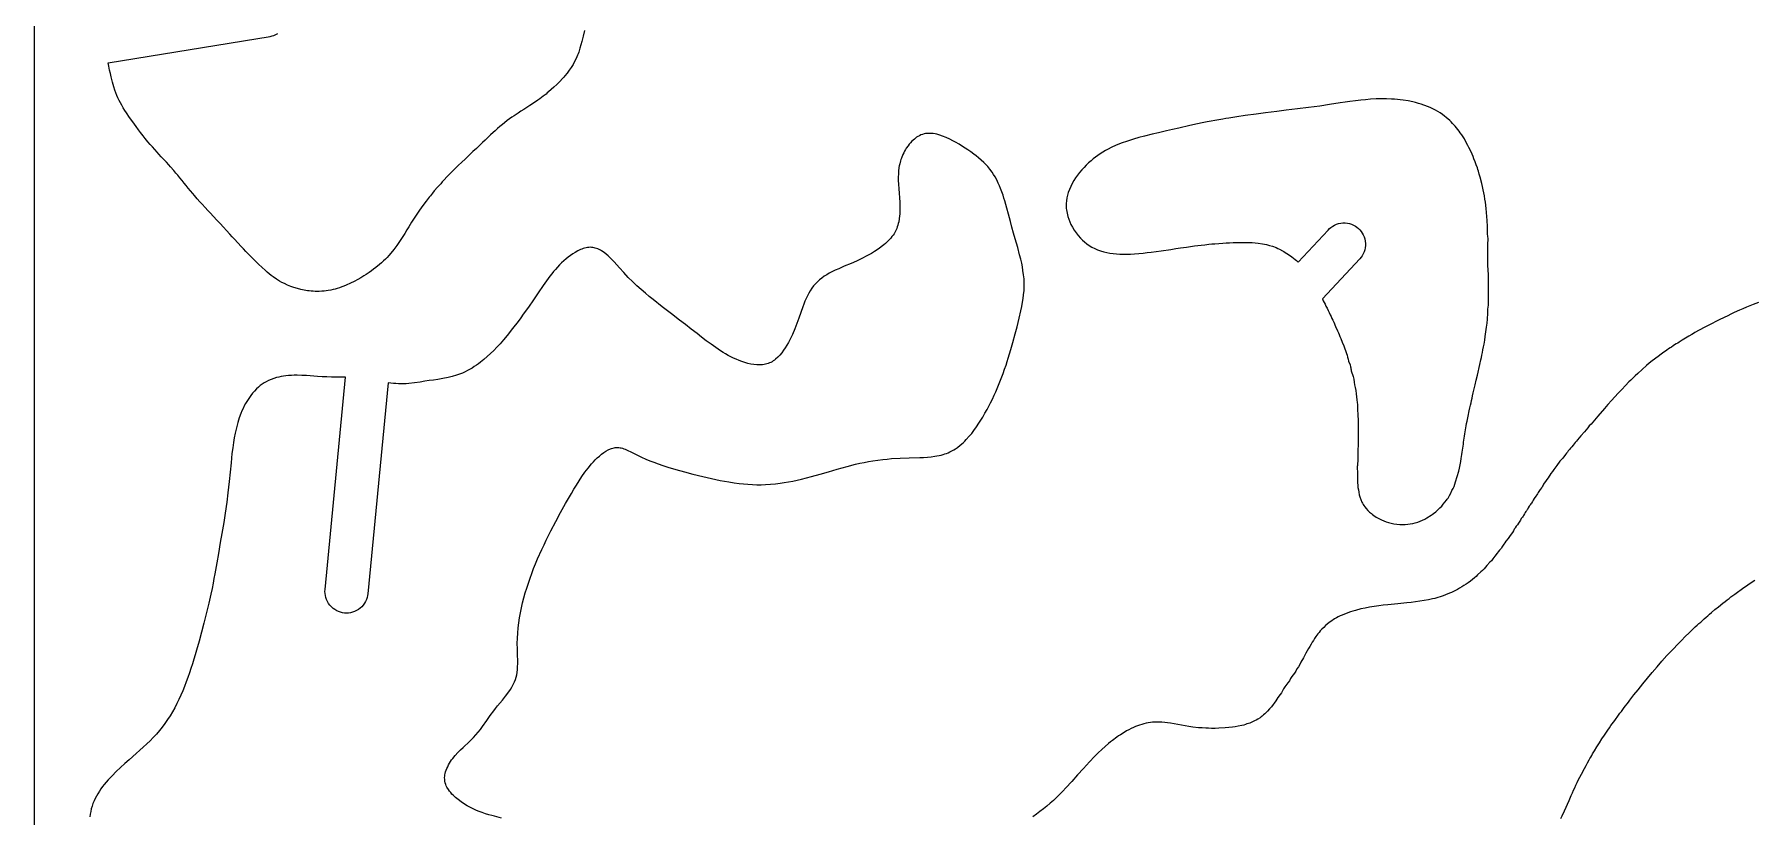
# Model space of a CAD drawing. Extents: x 0 to 1525, y 0 to 1525.
# Drawn here: x 0 to 393.9, y 825.1 to 1004.3 of the extents above; entities that cross this region are included whole.
import ezdxf

# ---------------------------------------------------------------- set-up
doc = ezdxf.new("R2010")
doc.units = 0
doc.header["$MEASUREMENT"] = 0

msp = doc.modelspace()

# ---------------------------------------------------------------- linework, layer by layer
for points in [[(0, 0), (0, 1525), (1525, 1525), (1525, 0), (0, 0)], [(294.93, 943.69), (295.13, 943.28), (295.35, 942.88), (295.56, 942.47), (295.75, 942.06), (295.99, 941.56), (296.24, 941.06), (296.49, 940.57), (296.72, 940.06), (296.91, 939.65), (297.12, 939.23), (297.33, 938.82), (297.52, 938.41), (297.96, 937.39), (298.42, 936.39), (298.6, 935.96), (298.77, 935.53), (298.94, 935.1), (299.12, 934.67), (299.48, 933.82), (299.8, 932.95), (300.43, 931.22), (300.57, 930.79), (300.69, 930.34), (300.8, 929.9), (300.93, 929.46), (301.26, 928.59), (301.4, 928.15), (301.45, 927.93), (301.47, 927.69), (301.5, 927.47), (301.55, 927.24), (301.67, 926.8), (301.82, 926.36), (301.95, 925.91), (302.09, 925.29), (302.2, 924.66), (302.31, 924.04), (302.44, 923.41), (302.57, 922.7), (302.66, 921.98), (302.73, 921.27), (302.82, 920.55), (302.88, 920.01), (302.93, 919.48), (302.99, 918.4), (303.07, 917.14), (303.13, 915.87), (303.14, 915.42), (303.14, 914.96), (303.13, 914.05), (303.14, 913.14), (303.14, 912.22), (303.13, 911.29), (303.13, 910.83), (303.14, 910.36), (303.15, 910.13), (303.13, 909.89), (303.08, 909.43), (303.03, 908.96), (303.02, 908.73), (303.03, 908.49), (303.04, 908.11), (303.04, 907.74), (303.03, 907.36), (303.04, 906.98), (303.05, 906.74), (303.03, 906.5), (302.99, 906.02), (302.94, 905.54), (302.92, 905.3), (302.92, 905.06), (302.94, 903.9), (302.93, 902.74), (302.93, 902.17), (302.96, 901.6), (303.01, 901.04), (303.08, 900.48), (303.16, 899.94), (303.26, 899.4), (303.38, 898.86), (303.53, 898.33), (303.73, 897.74), (303.98, 897.17), (304.13, 896.89), (304.28, 896.62), (304.45, 896.36), (304.64, 896.11), (304.98, 895.68), (305.35, 895.27), (305.73, 894.88), (306.14, 894.51), (306.4, 894.3), (306.67, 894.11), (307.24, 893.74), (307.84, 893.41), (308.44, 893.1), (308.97, 892.86), (309.52, 892.65), (310.07, 892.47), (310.64, 892.32), (311.3, 892.17), (311.97, 892.08), (312.65, 892.02), (313.33, 892), (313.91, 892.02), (314.49, 892.07), (315.06, 892.16), (315.64, 892.27), (316.2, 892.41), (316.75, 892.59), (317.29, 892.79), (317.83, 893.02), (318.35, 893.27), (318.85, 893.55), (319.83, 894.16), (320.1, 894.34), (320.37, 894.53), (320.88, 894.95), (321.36, 895.39), (321.84, 895.85), (322.24, 896.26), (322.6, 896.69), (323.32, 897.58), (323.51, 897.83), (323.69, 898.09), (324.02, 898.64), (324.32, 899.21), (324.6, 899.78), (324.84, 900.26), (325.07, 900.75), (325.27, 901.25), (325.44, 901.77), (326.14, 904.24), (326.33, 904.97), (326.48, 905.69), (326.6, 906.43), (326.71, 907.17), (326.78, 907.63), (326.87, 908.09), (326.95, 908.56), (327.01, 909.02), (327.07, 909.49), (327.13, 909.96), (327.2, 910.42), (327.25, 910.89), (327.31, 911.36), (327.4, 911.83), (327.49, 912.29), (327.56, 912.76), (327.62, 913.22), (327.7, 913.68), (327.87, 914.61), (327.96, 915.16), (328.07, 915.71), (328.3, 916.82), (328.55, 918.09), (328.69, 918.73), (328.84, 919.36), (328.96, 919.9), (329.07, 920.45), (329.19, 920.99), (329.32, 921.54), (329.48, 922.16), (329.62, 922.79), (329.76, 923.42), (329.91, 924.05), (330.16, 925.12), (330.41, 926.2), (331, 928.69), (331.22, 929.75), (331.33, 930.29), (331.45, 930.82), (331.59, 931.44), (331.7, 932.07), (331.81, 932.7), (331.94, 933.32), (332.02, 933.77), (332.09, 934.22), (332.21, 935.12), (332.36, 936.19), (332.51, 937.26), (332.58, 937.72), (332.62, 938.17), (332.7, 939.07), (332.74, 939.53), (332.8, 939.97), (332.83, 940.43), (332.83, 940.88), (332.83, 941.11), (332.84, 941.34), (332.88, 941.79), (332.93, 942.24), (332.95, 942.47), (332.94, 942.7), (332.93, 943.16), (332.93, 943.62), (332.94, 944.53), (332.94, 946.74), (332.93, 947.85), (332.93, 948.4), (332.94, 948.95), (332.95, 949.23), (332.94, 949.51), (332.9, 950.06), (332.85, 950.62), (332.83, 951.17), (332.83, 953.39), (332.84, 954.68), (332.83, 955.97), (332.83, 956.52), (332.85, 957.08), (332.85, 957.63), (332.83, 957.9), (332.8, 958.18), (332.76, 958.49), (332.74, 958.82), (332.74, 959.47), (332.74, 960.11), (332.73, 960.44), (332.7, 960.76), (332.66, 961.21), (332.63, 961.67), (332.58, 962.59), (332.51, 963.49), (332.43, 964.4), (332.25, 965.85), (332.14, 966.57), (332.02, 967.29), (331.75, 968.72), (331.61, 969.44), (331.43, 970.15), (331.04, 971.57), (330.83, 972.28), (330.64, 972.99), (330.54, 973.36), (330.42, 973.71), (330.17, 974.42), (329.9, 975.11), (329.64, 975.81), (329.43, 976.34), (329.21, 976.86), (328.74, 977.89), (328.49, 978.39), (328.23, 978.89), (327.71, 979.88), (327.44, 980.37), (327.16, 980.85), (326.85, 981.32), (326.51, 981.76), (326.22, 982.14), (325.94, 982.52), (325.66, 982.9), (325.35, 983.26), (324.75, 983.91), (324.44, 984.24), (324.12, 984.55), (323.3, 985.27), (322.87, 985.61), (322.44, 985.95), (321.91, 986.3), (321.36, 986.63), (320.8, 986.94), (320.23, 987.23), (319.72, 987.48), (319.2, 987.7), (318.14, 988.1), (317.52, 988.31), (316.9, 988.5), (316.27, 988.67), (315.63, 988.82), (314.54, 989.05), (313.43, 989.23), (312.76, 989.32), (312.09, 989.39), (311.41, 989.45), (310.73, 989.49), (309.64, 989.53), (308.53, 989.54), (307.23, 989.51), (305.93, 989.44), (304.83, 989.35), (303.73, 989.23), (302.48, 989.08), (301.23, 988.92), (300.13, 988.76), (299.03, 988.59), (296.53, 988.22), (294.33, 987.9), (291.74, 987.56), (289.24, 987.24), (286.64, 986.91), (284.53, 986.66), (281.93, 986.33), (279.73, 986.05), (277.23, 985.71), (275.34, 985.43), (273.54, 985.15), (272.83, 985.04), (272.13, 984.92), (271.23, 984.76), (270.33, 984.6), (269.43, 984.44), (268.53, 984.27), (267.43, 984.04), (266.34, 983.81), (264.54, 983.43), (262.04, 982.85), (260.63, 982.53), (259.23, 982.2), (258.33, 981.99), (257.43, 981.77), (255.94, 981.42), (254.17, 980.99), (252.92, 980.67), (251.68, 980.32), (250.27, 979.88), (248.88, 979.39), (248.29, 979.16), (247.7, 978.92), (246.54, 978.38), (245.89, 978.05), (245.25, 977.69), (244.62, 977.32), (244.01, 976.92), (243.47, 976.56), (242.96, 976.18), (242.45, 975.78), (241.95, 975.37), (241.4, 974.87), (240.86, 974.36), (240.34, 973.82), (239.83, 973.26), (239.34, 972.68), (238.87, 972.07), (238.43, 971.45), (238.02, 970.8), (237.65, 970.15), (237.31, 969.48), (237.01, 968.79), (236.75, 968.08), (236.57, 967.46), (236.43, 966.84), (236.32, 966.2), (236.27, 965.56), (236.26, 965.19), (236.26, 964.82), (236.29, 964.45), (236.32, 964.08), (236.38, 963.71), (236.45, 963.34), (236.63, 962.62), (236.83, 961.98), (237.07, 961.36), (237.35, 960.75), (237.67, 960.15), (238.07, 959.49), (238.51, 958.85), (238.99, 958.24), (239.51, 957.66), (239.98, 957.19), (240.47, 956.75), (240.98, 956.33), (241.53, 955.95), (242.15, 955.58), (242.79, 955.24), (243.46, 954.94), (244.14, 954.69), (244.85, 954.48), (245.56, 954.31), (246.28, 954.18), (247, 954.08), (247.75, 954.01), (248.51, 953.96), (249.26, 953.94), (250.01, 953.94), (250.97, 953.98), (251.92, 954.03), (252.89, 954.12), (253.86, 954.22), (254.8, 954.33), (255.74, 954.45), (258.03, 954.76), (260.23, 955.06), (261.33, 955.22), (262.43, 955.39), (263.13, 955.48), (263.84, 955.58), (264.74, 955.7), (265.64, 955.83), (266.38, 955.93), (267.13, 956.01), (268.03, 956.13), (268.93, 956.22), (269.63, 956.29), (270.33, 956.36), (272.13, 956.5), (272.88, 956.55), (273.63, 956.59), (274.53, 956.63), (275.43, 956.65), (276.18, 956.66), (276.93, 956.66), (277.89, 956.64), (278.83, 956.6), (279.54, 956.54), (280.24, 956.47), (281.19, 956.33), (282.13, 956.15), (282.84, 955.98), (283.53, 955.76), (284.35, 955.45), (284.75, 955.27), (285.14, 955.07), (285.8, 954.74), (286.12, 954.56), (286.44, 954.37), (287.19, 953.85), (287.94, 953.32), (288.67, 952.76), (289.02, 952.47), (289.37, 952.16), (296.23, 959.49), (296.55, 959.81), (296.89, 960.1), (297.29, 960.37), (297.7, 960.61), (298.16, 960.8), (298.63, 960.95), (299.13, 961.06), (299.64, 961.11), (300.14, 961.11), (300.65, 961.05), (301.14, 960.95), (301.61, 960.8), (302.05, 960.61), (302.47, 960.38), (302.84, 960.13), (303.19, 959.84), (303.5, 959.53), (303.79, 959.18), (304.07, 958.79), (304.3, 958.37), (304.49, 957.91), (304.64, 957.44), (304.75, 956.94), (304.8, 956.44), (304.8, 955.93), (304.75, 955.43), (304.64, 954.94), (304.49, 954.47), (304.3, 954.03), (304.07, 953.61), (303.82, 953.24), (303.53, 952.89), (294.93, 943.69)]]:
    msp.add_lwpolyline(points, close=True)
for points in [[(125.99, 1005.18), (125.68, 1003.93), (125.37, 1002.69), (125.15, 1001.92), (124.93, 1001.16), (124.64, 1000.26), (124.5, 999.89), (124.36, 999.52), (124.22, 999.16), (124.06, 998.8), (123.71, 998.09), (123.34, 997.41), (122.92, 996.74), (122.47, 996.09), (121.99, 995.46), (121.48, 994.84), (121.22, 994.54), (120.96, 994.24), (120.3, 993.54), (119.62, 992.86), (118.94, 992.2), (118.35, 991.66), (117.75, 991.14), (117.45, 990.89), (117.15, 990.64), (116.53, 990.15), (115.77, 989.57), (115.27, 989.21), (114.94, 988.98), (114.61, 988.76), (114.09, 988.41), (113.42, 987.98), (112.75, 987.55), (112.08, 987.13), (111.42, 986.71), (110.75, 986.28), (109.83, 985.67), (109.31, 985.31), (108.8, 984.94), (108.29, 984.56), (107.65, 984.07), (107.16, 983.68), (106.55, 983.17), (106.07, 982.76), (105.49, 982.24), (105.02, 981.81), (104.44, 981.27), (103.75, 980.61), (103.19, 980.06), (102.62, 979.51), (101.93, 978.86), (101.24, 978.2), (100.43, 977.45), (99.51, 976.59), (98.69, 975.83), (97.77, 974.97), (97.09, 974.31), (96.3, 973.54), (95.63, 972.87), (95.07, 972.3), (94.53, 971.73), (93.77, 970.92), (93.4, 970.51), (93.03, 970.1), (92.29, 969.27), (91.57, 968.43), (91.17, 967.94), (90.92, 967.64), (90.68, 967.33), (90.43, 967.02), (90.18, 966.71), (89.69, 966.08), (88.93, 965.07), (88.19, 964.04), (87.57, 963.13), (86.96, 962.2), (86.37, 961.27), (85.72, 960.19), (85.31, 959.51), (84.81, 958.7), (84.22, 957.76), (83.59, 956.83), (82.96, 955.92), (82.29, 955.03), (81.59, 954.17), (81.18, 953.69), (80.75, 953.22), (80.37, 952.82), (79.97, 952.44), (79.51, 952), (79.04, 951.58), (78.18, 950.88), (77.68, 950.49), (77.16, 950.12), (76.64, 949.76), (75.98, 949.32), (75.44, 948.98), (74.77, 948.57), (74.08, 948.18), (73.24, 947.73), (72.4, 947.31), (71.39, 946.85), (70.87, 946.64), (70.36, 946.45), (69.83, 946.27), (69.3, 946.1), (68.85, 945.97), (68.39, 945.85), (67.84, 945.73), (67.29, 945.62), (66.83, 945.56), (66.35, 945.5), (65.8, 945.46), (65.24, 945.43), (64.77, 945.43), (64.29, 945.44), (63.82, 945.46), (63.35, 945.5), (62.95, 945.53), (62.56, 945.58), (61.76, 945.71), (60.99, 945.87), (60.21, 946.07), (59.44, 946.3), (58.7, 946.56), (57.96, 946.86), (57.24, 947.2), (56.67, 947.49), (56.12, 947.8), (55.45, 948.21), (54.67, 948.75), (54.23, 949.09), (53.79, 949.43), (53.3, 949.84), (52.82, 950.26), (52.12, 950.9), (51.31, 951.66), (50.75, 952.21), (50.08, 952.88), (49.64, 953.33), (49.08, 953.9), (48.42, 954.59), (47.89, 955.16), (47.35, 955.74), (46.6, 956.55), (45.84, 957.37), (45.31, 957.95), (44.78, 958.53), (44.02, 959.35), (43.27, 960.16), (42.52, 960.97), (41.77, 961.78), (41.01, 962.59), (40.26, 963.4), (39.72, 963.98), (39.07, 964.68), (38.43, 965.38), (37.9, 965.97), (37.28, 966.67), (36.65, 967.39), (36.24, 967.87), (35.73, 968.47), (35.23, 969.08), (34.72, 969.7), (34.32, 970.19), (33.82, 970.8), (33.32, 971.41), (32.82, 972.02), (32.4, 972.5), (31.89, 973.1), (31.16, 973.94), (30.75, 974.41), (30.22, 975), (29.48, 975.82), (29.05, 976.29), (28.52, 976.87), (28.09, 977.34), (27.55, 977.93), (27.02, 978.52), (26.51, 979.11), (25.99, 979.71), (25.39, 980.44), (24.9, 981.06), (24.32, 981.81), (23.85, 982.44), (23.28, 983.21), (22.54, 984.24), (21.81, 985.27), (21.09, 986.32), (20.74, 986.85), (20.32, 987.52), (20, 988.06), (19.7, 988.61), (19.41, 989.18), (19.14, 989.75), (18.89, 990.33), (18.66, 990.92), (18.44, 991.52), (18.2, 992.27), (18.03, 992.8), (17.88, 993.34), (17.72, 993.95), (17.57, 994.57), (17.39, 995.34), (17.23, 996.12), (17.13, 996.59), (17.04, 997.05), (16.9, 997.82), (16.9, 997.82), (53.99, 1003.85), (54.43, 1003.94), (54.86, 1004.07), (55.3, 1004.25), (55.72, 1004.48)], [(106.99, 824.78), (105.37, 825.17), (104.73, 825.34), (104.09, 825.52), (103.29, 825.77), (102.5, 826.04), (101.86, 826.28), (101.24, 826.53), (100.46, 826.89), (99.69, 827.27), (99.08, 827.61), (98.48, 827.97), (97.74, 828.47), (97.01, 829), (96.46, 829.47), (95.93, 829.96), (95.62, 830.28), (95.33, 830.6), (95.05, 830.94), (94.8, 831.3), (94.47, 831.87), (94.32, 832.17), (94.19, 832.47), (94.08, 832.85), (94, 833.24), (93.95, 833.63), (93.94, 834.03), (93.96, 834.36), (94.01, 834.69), (94.07, 835.01), (94.16, 835.33), (94.29, 835.75), (94.45, 836.15), (94.63, 836.54), (94.83, 836.93), (95.05, 837.32), (95.29, 837.7), (95.54, 838.08), (95.81, 838.44), (96.36, 839.12), (96.95, 839.77), (97.54, 840.37), (98.15, 840.95), (99.62, 842.3), (100.09, 842.75), (100.56, 843.22), (101.1, 843.83), (101.63, 844.45), (102.15, 845.1), (102.64, 845.77), (103.61, 847.14), (104.39, 848.26), (105.19, 849.36), (105.62, 849.91), (106.05, 850.45), (107.16, 851.79), (107.91, 852.72), (108.63, 853.68), (109, 854.23), (109.34, 854.79), (109.66, 855.36), (109.94, 855.96), (110.14, 856.49), (110.3, 857.03), (110.43, 857.58), (110.53, 858.14), (110.61, 858.81), (110.65, 859.47), (110.67, 860.14), (110.67, 860.81), (110.64, 862.19), (110.59, 863.57), (110.58, 864.77), (110.6, 865.97), (110.67, 867.15), (110.77, 868.32), (110.91, 869.48), (111.09, 870.64), (111.3, 871.79), (111.53, 872.93), (111.79, 874.08), (112.08, 875.21), (112.4, 876.35), (112.74, 877.47), (113.11, 878.6), (113.49, 879.71), (113.9, 880.83), (114.32, 881.93), (114.77, 883.04), (115.23, 884.13), (116.19, 886.31), (116.7, 887.39), (117.22, 888.46), (118.28, 890.59), (119.38, 892.69), (120.5, 894.76), (121.64, 896.8), (122.95, 899.1), (123.52, 900.09), (124.1, 901.07), (124.72, 902.06), (125.35, 903.02), (126.04, 903.99), (126.77, 904.93), (127.58, 905.9), (128, 906.36), (128.43, 906.82), (128.89, 907.27), (129.36, 907.7), (129.85, 908.11), (130.36, 908.5), (130.85, 908.83), (131.37, 909.11), (131.9, 909.36), (132.18, 909.46), (132.46, 909.54), (132.73, 909.6), (133, 909.65), (133.28, 909.67), (133.55, 909.67), (133.83, 909.66), (134.1, 909.62), (134.37, 909.57), (134.63, 909.5), (134.96, 909.39), (135.29, 909.27), (135.92, 909), (136.54, 908.69), (137.15, 908.37), (138.09, 907.9), (139.04, 907.44), (139.97, 907.03), (140.92, 906.63), (141.86, 906.27), (142.8, 905.92), (143.91, 905.54), (145.02, 905.18), (146.91, 904.62), (148.84, 904.09), (150.79, 903.58), (153.06, 903.01), (155.04, 902.55), (156.04, 902.33), (157.04, 902.13), (159.04, 901.77), (160.21, 901.59), (161.38, 901.44), (162.39, 901.33), (163.39, 901.24), (164.4, 901.18), (165.4, 901.15), (166.4, 901.15), (167.4, 901.17), (168.57, 901.24), (169.73, 901.35), (170.73, 901.47), (171.71, 901.62), (172.71, 901.8), (173.69, 901.99), (174.68, 902.2), (175.66, 902.43), (176.81, 902.72), (177.96, 903.02), (179.91, 903.56), (181.87, 904.13), (183.82, 904.69), (184.95, 905.01), (186.09, 905.33), (188.04, 905.82), (189.02, 906.05), (189.99, 906.26), (190.98, 906.45), (191.96, 906.62), (193.12, 906.79), (194.27, 906.93), (195.27, 907.03), (196.26, 907.11), (198.28, 907.24), (200.33, 907.31), (202.75, 907.38), (203.61, 907.41), (204.47, 907.46), (205.32, 907.54), (206.16, 907.65), (206.66, 907.73), (207.15, 907.82), (207.63, 907.94), (208.12, 908.07), (208.51, 908.19), (208.89, 908.33), (209.27, 908.48), (209.65, 908.65), (210.09, 908.87), (210.53, 909.12), (210.95, 909.39), (211.35, 909.67), (212.02, 910.2), (212.66, 910.76), (213.03, 911.11), (213.39, 911.48), (214.08, 912.24), (214.62, 912.9), (215.14, 913.57), (215.73, 914.39), (216.29, 915.23), (216.74, 915.94), (217.17, 916.65), (217.66, 917.52), (218.14, 918.39), (218.54, 919.13), (218.91, 919.87), (219.36, 920.77), (219.78, 921.68), (220.12, 922.44), (220.46, 923.21), (221.22, 925.07), (221.52, 925.85), (221.82, 926.64), (222.16, 927.59), (222.48, 928.54), (222.76, 929.34), (223.01, 930.14), (223.61, 932.08), (224.08, 933.71), (224.61, 935.68), (225.03, 937.33), (225.51, 939.32), (225.89, 940.98), (226.09, 941.98), (226.27, 942.98), (226.4, 943.81), (226.51, 944.64), (226.6, 945.63), (226.64, 946.63), (226.64, 947.45), (226.6, 948.27), (226.51, 949.25), (226.37, 950.23), (226.23, 951.05), (226.07, 951.86), (225.84, 952.84), (225.6, 953.82), (225.15, 955.46), (224.58, 957.44), (224.2, 958.77), (223.84, 960.11), (223.48, 961.46), (223.05, 963.15), (222.7, 964.49), (222.22, 966.15), (222.02, 966.8), (221.81, 967.44), (221.54, 968.24), (221.24, 969.02), (220.99, 969.63), (220.72, 970.23), (220.36, 970.96), (219.97, 971.67), (219.64, 972.22), (219.28, 972.76), (218.81, 973.4), (218.3, 974.02), (217.87, 974.5), (217.42, 974.96), (216.82, 975.53), (216.2, 976.06), (215.67, 976.49), (215.13, 976.9), (214.43, 977.4), (213.71, 977.89), (212.51, 978.66), (211.72, 979.13), (210.92, 979.59), (210.27, 979.95), (209.61, 980.29), (208.79, 980.68), (207.95, 981.02), (207.3, 981.25), (206.63, 981.43), (206.23, 981.52), (205.83, 981.58), (205.42, 981.62), (205.01, 981.64), (204.7, 981.64), (204.39, 981.62), (204.07, 981.57), (203.76, 981.51), (203.38, 981.41), (203.01, 981.27), (202.65, 981.1), (202.3, 980.91), (202.02, 980.73), (201.75, 980.54), (201.49, 980.33), (201.24, 980.11), (200.92, 979.81), (200.62, 979.49), (200.33, 979.16), (200.07, 978.81), (199.65, 978.21), (199.46, 977.91), (199.27, 977.59), (199.06, 977.19), (198.87, 976.79), (198.52, 975.96), (198.41, 975.64), (198.31, 975.31), (198.13, 974.64), (198.04, 974.23), (197.97, 973.82), (197.87, 972.98), (197.83, 972.32), (197.81, 971.65), (197.8, 971.23), (197.81, 970.82), (197.85, 969.98), (197.92, 968.96), (198, 967.94), (198.08, 966.9), (198.15, 965.86), (198.18, 965.16), (198.19, 964.46), (198.17, 963.6), (198.15, 963.16), (198.12, 962.73), (198.03, 962.06), (197.91, 961.39), (197.82, 960.99), (197.72, 960.59), (197.59, 960.2), (197.45, 959.81), (197.32, 959.51), (197.17, 959.22), (196.85, 958.65), (196.62, 958.3), (196.37, 957.97), (196.1, 957.64), (195.83, 957.33), (195.35, 956.84), (194.85, 956.38), (194.52, 956.1), (194.19, 955.83), (193.51, 955.32), (192.95, 954.93), (192.38, 954.57), (191.66, 954.14), (190.93, 953.72), (190.34, 953.41), (189.74, 953.11), (188.99, 952.74), (188.23, 952.39), (187, 951.85), (185.43, 951.18), (184.17, 950.63), (183.38, 950.27), (182.61, 949.89), (182.01, 949.57), (181.43, 949.24), (180.87, 948.88), (180.31, 948.49), (179.8, 948.09), (179.31, 947.65), (178.85, 947.17), (178.42, 946.67), (178.03, 946.14), (177.66, 945.58), (177.33, 945), (177.02, 944.41), (176.72, 943.79), (176.44, 943.16), (176.18, 942.53), (175.94, 941.89), (175.47, 940.61), (175.02, 939.32), (174.57, 938.07), (174.1, 936.83), (173.57, 935.59), (173.29, 934.97), (172.99, 934.37), (172.66, 933.74), (172.31, 933.13), (171.94, 932.53), (171.54, 931.94), (171.13, 931.38), (170.69, 930.85), (170.21, 930.35), (169.7, 929.89), (169.44, 929.69), (169.17, 929.5), (168.9, 929.33), (168.62, 929.17), (168.33, 929.03), (168.03, 928.91), (167.72, 928.8), (167.41, 928.72), (167.08, 928.65), (166.75, 928.61), (166.41, 928.58), (166.08, 928.57), (165.41, 928.58), (164.75, 928.65), (164.05, 928.78), (163.36, 928.94), (162.68, 929.13), (162, 929.36), (161.35, 929.61), (160.71, 929.87), (160.08, 930.16), (159.46, 930.46), (158.86, 930.78), (158.27, 931.11), (157.69, 931.45), (157.11, 931.81), (156.01, 932.55), (154.93, 933.32), (153.85, 934.12), (152.79, 934.94), (151.75, 935.76), (150.42, 936.79), (149.07, 937.82), (147.73, 938.85), (145.86, 940.29), (143.74, 941.93), (141.69, 943.55), (140.8, 944.27), (139.93, 944.99), (138.92, 945.86), (137.93, 946.74), (136.94, 947.68), (135.96, 948.65), (134.96, 949.72), (133.99, 950.81), (132.74, 952.2), (132.31, 952.66), (131.87, 953.11), (131.41, 953.54), (130.94, 953.96), (130.43, 954.35), (129.89, 954.72), (129.62, 954.88), (129.33, 955.03), (129.04, 955.16), (128.74, 955.28), (128.44, 955.37), (128.15, 955.44), (127.85, 955.49), (127.54, 955.52), (127.24, 955.53), (126.94, 955.51), (126.63, 955.48), (126.33, 955.42), (126, 955.34), (125.68, 955.24), (125.35, 955.13), (125.04, 955), (124.42, 954.7), (123.83, 954.37), (123.29, 954.03), (122.77, 953.67), (122.26, 953.29), (121.77, 952.89), (121.24, 952.44), (120.73, 951.96), (120.23, 951.48), (119.76, 950.97), (119.31, 950.47), (118.87, 949.96), (118.45, 949.43), (118.03, 948.9), (117.25, 947.84), (116.49, 946.75), (115.38, 945.11), (114.26, 943.47), (113.12, 941.83), (111.95, 940.19), (111.36, 939.37), (110.75, 938.56), (109.5, 936.92), (108.22, 935.3), (107.43, 934.36), (106.63, 933.44), (105.92, 932.67), (105.2, 931.92), (104.47, 931.2), (103.71, 930.5), (102.94, 929.84), (102.14, 929.2), (101.68, 928.85), (101.2, 928.51), (100.71, 928.19), (100.21, 927.87), (99.79, 927.62), (99.36, 927.38), (98.47, 926.94), (98.02, 926.73), (97.57, 926.54), (97.1, 926.37), (96.64, 926.21), (95.68, 925.93), (94.71, 925.69), (93.55, 925.46), (92.39, 925.27), (91.38, 925.12), (90.37, 924.98), (89.37, 924.83), (88.36, 924.67), (87.04, 924.48), (85.7, 924.33), (85.12, 924.29), (84.54, 924.27), (83.96, 924.26), (83.37, 924.28), (82.79, 924.31), (82.2, 924.35), (81.04, 924.48), (76.36, 876.18), (76.36, 876.18), (76.3, 875.73), (76.19, 875.3), (76.04, 874.84), (75.84, 874.41), (75.6, 873.98), (75.3, 873.58), (74.97, 873.2), (74.59, 872.85), (74.18, 872.55), (73.75, 872.29), (73.3, 872.09), (72.83, 871.92), (72.36, 871.81), (71.89, 871.75), (71.44, 871.73), (70.99, 871.75), (70.54, 871.82), (70.11, 871.92), (69.65, 872.08), (69.22, 872.27), (68.79, 872.52), (68.39, 872.81), (68.01, 873.15), (67.66, 873.53), (67.36, 873.93), (67.1, 874.37), (66.89, 874.82), (66.73, 875.29), (66.62, 875.76), (66.56, 876.23), (66.54, 876.68), (66.56, 877.13), (71.27, 925.8), (69.13, 925.79), (68.06, 925.81), (66.99, 925.84), (65.93, 925.89), (64.86, 925.96), (62.3, 926.14), (61.24, 926.19), (60.16, 926.22), (59.51, 926.21), (58.86, 926.19), (58.21, 926.14), (57.57, 926.08), (57.03, 926.01), (56.49, 925.91), (55.96, 925.8), (55.43, 925.67), (54.82, 925.49), (54.21, 925.28), (53.61, 925.03), (53.04, 924.74), (52.58, 924.47), (52.13, 924.18), (51.7, 923.86), (51.29, 923.51), (50.82, 923.07), (50.37, 922.6), (49.94, 922.11), (49.54, 921.59), (49.23, 921.15), (48.92, 920.7), (48.64, 920.24), (48.37, 919.77), (48.06, 919.2), (47.78, 918.62), (47.52, 918.04), (47.27, 917.44), (46.9, 916.44), (46.58, 915.42), (46.24, 914.19), (45.96, 912.94), (45.75, 911.89), (45.58, 910.84), (45.4, 909.57), (45.24, 908.29), (45.02, 906.15), (44.82, 904), (44.62, 901.86), (44.32, 899.3), (44.04, 897.17), (43.68, 894.63), (43.35, 892.52), (42.94, 889.99), (42.57, 887.88), (42.14, 885.35), (41.78, 883.24), (41.32, 880.71), (41.12, 879.66), (40.92, 878.61), (40.67, 877.36), (40.4, 876.1), (39.94, 874.02), (39.65, 872.78), (39.35, 871.53), (38.83, 869.46), (38.28, 867.39), (37.71, 865.32), (37.12, 863.24), (36.81, 862.2), (36.49, 861.15), (36.17, 860.1), (35.83, 859.06), (35.49, 858.02), (35.13, 856.99), (34.75, 855.97), (34.36, 854.95), (33.95, 853.95), (33.52, 852.95), (33.08, 851.97), (32.61, 851), (32.12, 850.05), (31.61, 849.12), (31.07, 848.21), (30.5, 847.32), (29.9, 846.46), (29.27, 845.61), (28.95, 845.2), (28.62, 844.8), (27.93, 844.01), (27.21, 843.24), (26.48, 842.49), (25.71, 841.75), (24.94, 841.03), (24.14, 840.3), (23.33, 839.58), (21.7, 838.14), (20.7, 837.25), (19.71, 836.35), (18.73, 835.42), (17.78, 834.47), (16.87, 833.5), (16.44, 833), (16.01, 832.48), (15.62, 831.97), (15.23, 831.45), (14.87, 830.91), (14.52, 830.36), (14.21, 829.82), (13.92, 829.26), (13.65, 828.69), (13.41, 828.1), (13.21, 827.51), (13.03, 826.9), (12.89, 826.29), (12.79, 825.67), (12.72, 825.03)], [(394.79, 942.91), (393.53, 942.42), (392.78, 942.11), (392.03, 941.78), (391.23, 941.46), (390.83, 941.3), (390.43, 941.12), (389.24, 940.57), (388.48, 940.22), (387.73, 939.86), (385.94, 938.99), (385.03, 938.54), (384.14, 938.08), (382.34, 937.14), (380.23, 936), (379.87, 935.8), (379.52, 935.59), (378.83, 935.15), (378.08, 934.72), (377.33, 934.28), (376.64, 933.83), (376.3, 933.6), (375.93, 933.39), (375.57, 933.18), (375.23, 932.93), (374.89, 932.69), (374.54, 932.47), (374.17, 932.24), (373.83, 932), (373.49, 931.75), (373.14, 931.5), (372.8, 931.28), (372.47, 931.04), (371.83, 930.54), (370.45, 929.49), (369.79, 928.96), (369.14, 928.42), (367.14, 926.64), (366.54, 926.07), (365.95, 925.49), (365.53, 925.09), (365.12, 924.68), (364.32, 923.85), (363.48, 922.98), (362.65, 922.1), (361.88, 921.25), (361.12, 920.4), (360.32, 919.51), (359.53, 918.61), (358.01, 916.84), (357.23, 915.94), (356.84, 915.48), (356.44, 915.03), (356.05, 914.6), (355.67, 914.16), (354.92, 913.26), (354.14, 912.35), (353.75, 911.89), (353.35, 911.45), (353.08, 911.14), (352.83, 910.82), (352.59, 910.49), (352.33, 910.17), (352.05, 909.85), (351.77, 909.54), (351.49, 909.22), (351.23, 908.87), (351.04, 908.61), (350.84, 908.35), (350.63, 908.09), (350.44, 907.83), (350.17, 907.49), (349.89, 907.17), (349.6, 906.85), (349.33, 906.52), (348.64, 905.57), (347.93, 904.64), (347.59, 904.17), (347.26, 903.69), (346.64, 902.72), (346.34, 902.3), (346.03, 901.9), (345.72, 901.48), (345.59, 901.27), (345.46, 901.05), (345.32, 900.79), (345.16, 900.54), (344.82, 900.06), (344.47, 899.59), (344.31, 899.34), (344.16, 899.09), (344, 898.8), (343.82, 898.52), (343.44, 897.98), (343.22, 897.62), (343.01, 897.26), (342.79, 896.91), (342.67, 896.74), (342.53, 896.57), (342.4, 896.4), (342.29, 896.23), (342.08, 895.86), (341.88, 895.5), (341.77, 895.32), (341.63, 895.15), (341.5, 894.99), (341.39, 894.81), (341.18, 894.45), (340.98, 894.08), (340.87, 893.91), (340.74, 893.74), (340.48, 893.4), (340.26, 893.05), (339.84, 892.33), (339.59, 891.98), (339.33, 891.63), (339.08, 891.29), (338.96, 891.11), (338.86, 890.92), (338.66, 890.56), (338.43, 890.22), (337.93, 889.54), (337.44, 888.85), (336.93, 888.17), (336.69, 887.83), (336.46, 887.49), (336.04, 886.8), (335.91, 886.62), (335.78, 886.45), (335.49, 886.12), (335.19, 885.8), (334.93, 885.46), (334.44, 884.79), (333.93, 884.13), (333.62, 883.74), (333.29, 883.36), (332.61, 882.62), (331.94, 881.87), (331.59, 881.51), (331.23, 881.16), (330.48, 880.48), (330.11, 880.14), (329.73, 879.81), (328.81, 879.06), (328.33, 878.7), (327.83, 878.38), (327.33, 878.06), (326.84, 877.74), (326.35, 877.42), (325.83, 877.13), (324.94, 876.67), (324.49, 876.45), (324.03, 876.26), (323.09, 875.88), (322.61, 875.69), (322.13, 875.53), (321.14, 875.23), (320.64, 875.09), (320.14, 874.97), (319.19, 874.77), (318.23, 874.59), (317.24, 874.43), (316.23, 874.3), (315.24, 874.17), (314.24, 874.07), (312.23, 873.87), (309.93, 873.65), (308.88, 873.53), (307.83, 873.4), (306.78, 873.26), (305.74, 873.08), (304.73, 872.89), (303.73, 872.67), (302.53, 872.36), (301.93, 872.2), (301.34, 872.01), (300.38, 871.66), (299.44, 871.28), (299, 871.09), (298.56, 870.87), (298.13, 870.64), (297.72, 870.39), (296.87, 869.84), (296.45, 869.55), (296.05, 869.23), (295.63, 868.85), (295.22, 868.46), (294.82, 868.06), (294.44, 867.64), (294.18, 867.32), (293.92, 867), (293.43, 866.33), (293.15, 865.92), (292.88, 865.48), (292.62, 865.05), (292.35, 864.62), (292.03, 864.11), (291.74, 863.59), (291.16, 862.53), (290.58, 861.5), (290.02, 860.46), (289.73, 859.95), (289.42, 859.44), (289.11, 858.94), (288.82, 858.43), (288.69, 858.21), (288.54, 858), (288.23, 857.59), (287.93, 857.17), (287.79, 856.96), (287.66, 856.74), (287.36, 856.24), (287.02, 855.76), (286.33, 854.81), (286.05, 854.38), (285.79, 853.94), (285.53, 853.5), (285.24, 853.08), (284.73, 852.37), (284.24, 851.65), (283.24, 850.29), (282.82, 849.76), (282.36, 849.26), (281.77, 848.68), (281.47, 848.41), (281.15, 848.14), (280.9, 847.95), (280.65, 847.77), (280.13, 847.42), (279.77, 847.21), (279.4, 847.02), (278.64, 846.67), (278.32, 846.53), (277.99, 846.43), (277.66, 846.33), (277.34, 846.22), (276.92, 846.09), (276.49, 845.98), (275.64, 845.8), (274.99, 845.68), (274.33, 845.59), (273.49, 845.49), (272.63, 845.41), (271.23, 845.33), (270.38, 845.32), (269.53, 845.32), (268.88, 845.33), (268.23, 845.36), (267.38, 845.41), (266.53, 845.48), (265.23, 845.63), (264.38, 845.74), (263.53, 845.88), (262.68, 846.02), (261.84, 846.18), (260.99, 846.34), (260.14, 846.48), (259.49, 846.57), (258.84, 846.65), (258.19, 846.71), (257.53, 846.75), (257.03, 846.76), (256.53, 846.75), (256.03, 846.72), (255.54, 846.67), (255.04, 846.6), (254.54, 846.5), (254.05, 846.38), (253.56, 846.24), (253.08, 846.09), (252.6, 845.92), (252.13, 845.73), (251.66, 845.53), (251.12, 845.27), (250.59, 845), (250.06, 844.72), (249.54, 844.41), (248.67, 843.87), (248.25, 843.58), (247.83, 843.29), (246.88, 842.58), (246.41, 842.22), (245.95, 841.84), (245.19, 841.18), (244.44, 840.51), (243.58, 839.7), (242.75, 838.87), (241.58, 837.65), (240.22, 836.16), (238.87, 834.66), (237.53, 833.16), (236.17, 831.67), (235.47, 830.94), (234.77, 830.22), (234.06, 829.51), (233.33, 828.82), (232.58, 828.15), (231.82, 827.49), (231.05, 826.86), (230.25, 826.24), (229.44, 825.64), (228.62, 825.05)], [(349.56, 824.67), (349.82, 825.26), (350.35, 826.43), (351.41, 828.8), (351.92, 829.97), (352.18, 830.56), (352.45, 831.13), (352.73, 831.71), (352.99, 832.3), (353.25, 832.89), (353.53, 833.46), (354.23, 834.8), (354.94, 836.13), (355.29, 836.78), (355.63, 837.44), (355.98, 838.09), (356.16, 838.41), (356.36, 838.72), (356.59, 839.09), (356.81, 839.46), (357.24, 840.21), (357.8, 841.11), (358.36, 842.01), (358.94, 842.91), (359.55, 843.8), (360.28, 844.88), (360.64, 845.42), (361.01, 845.95), (361.89, 847.15), (362.74, 848.36), (363.06, 848.79), (363.4, 849.21), (363.73, 849.64), (364.05, 850.07), (364.36, 850.51), (364.69, 850.93), (365.03, 851.35), (365.35, 851.78), (365.8, 852.39), (366.27, 852.99), (367.22, 854.18), (367.74, 854.84), (368.27, 855.5), (369.36, 856.8), (370.45, 858.12), (371.56, 859.42), (372.69, 860.72), (373.83, 862), (374.2, 862.4), (374.58, 862.79), (375.34, 863.57), (376.23, 864.5), (377.14, 865.42), (378.03, 866.33), (378.94, 867.23), (379.39, 867.67), (379.83, 868.12), (380.28, 868.56), (380.75, 868.97), (381.16, 869.32), (381.55, 869.68), (381.94, 870.05), (382.35, 870.4), (382.77, 870.76), (383.18, 871.12), (383.6, 871.48), (384.02, 871.84), (384.82, 872.52), (385.63, 873.18), (386.63, 873.99), (387.13, 874.39), (387.64, 874.77), (388.07, 875.09), (388.49, 875.42), (388.91, 875.75), (389.34, 876.07), (391.44, 877.57), (392.06, 878), (392.68, 878.42), (393.94, 879.26)]]:
    msp.add_lwpolyline(points)

doc.saveas('drawing.dxf')
